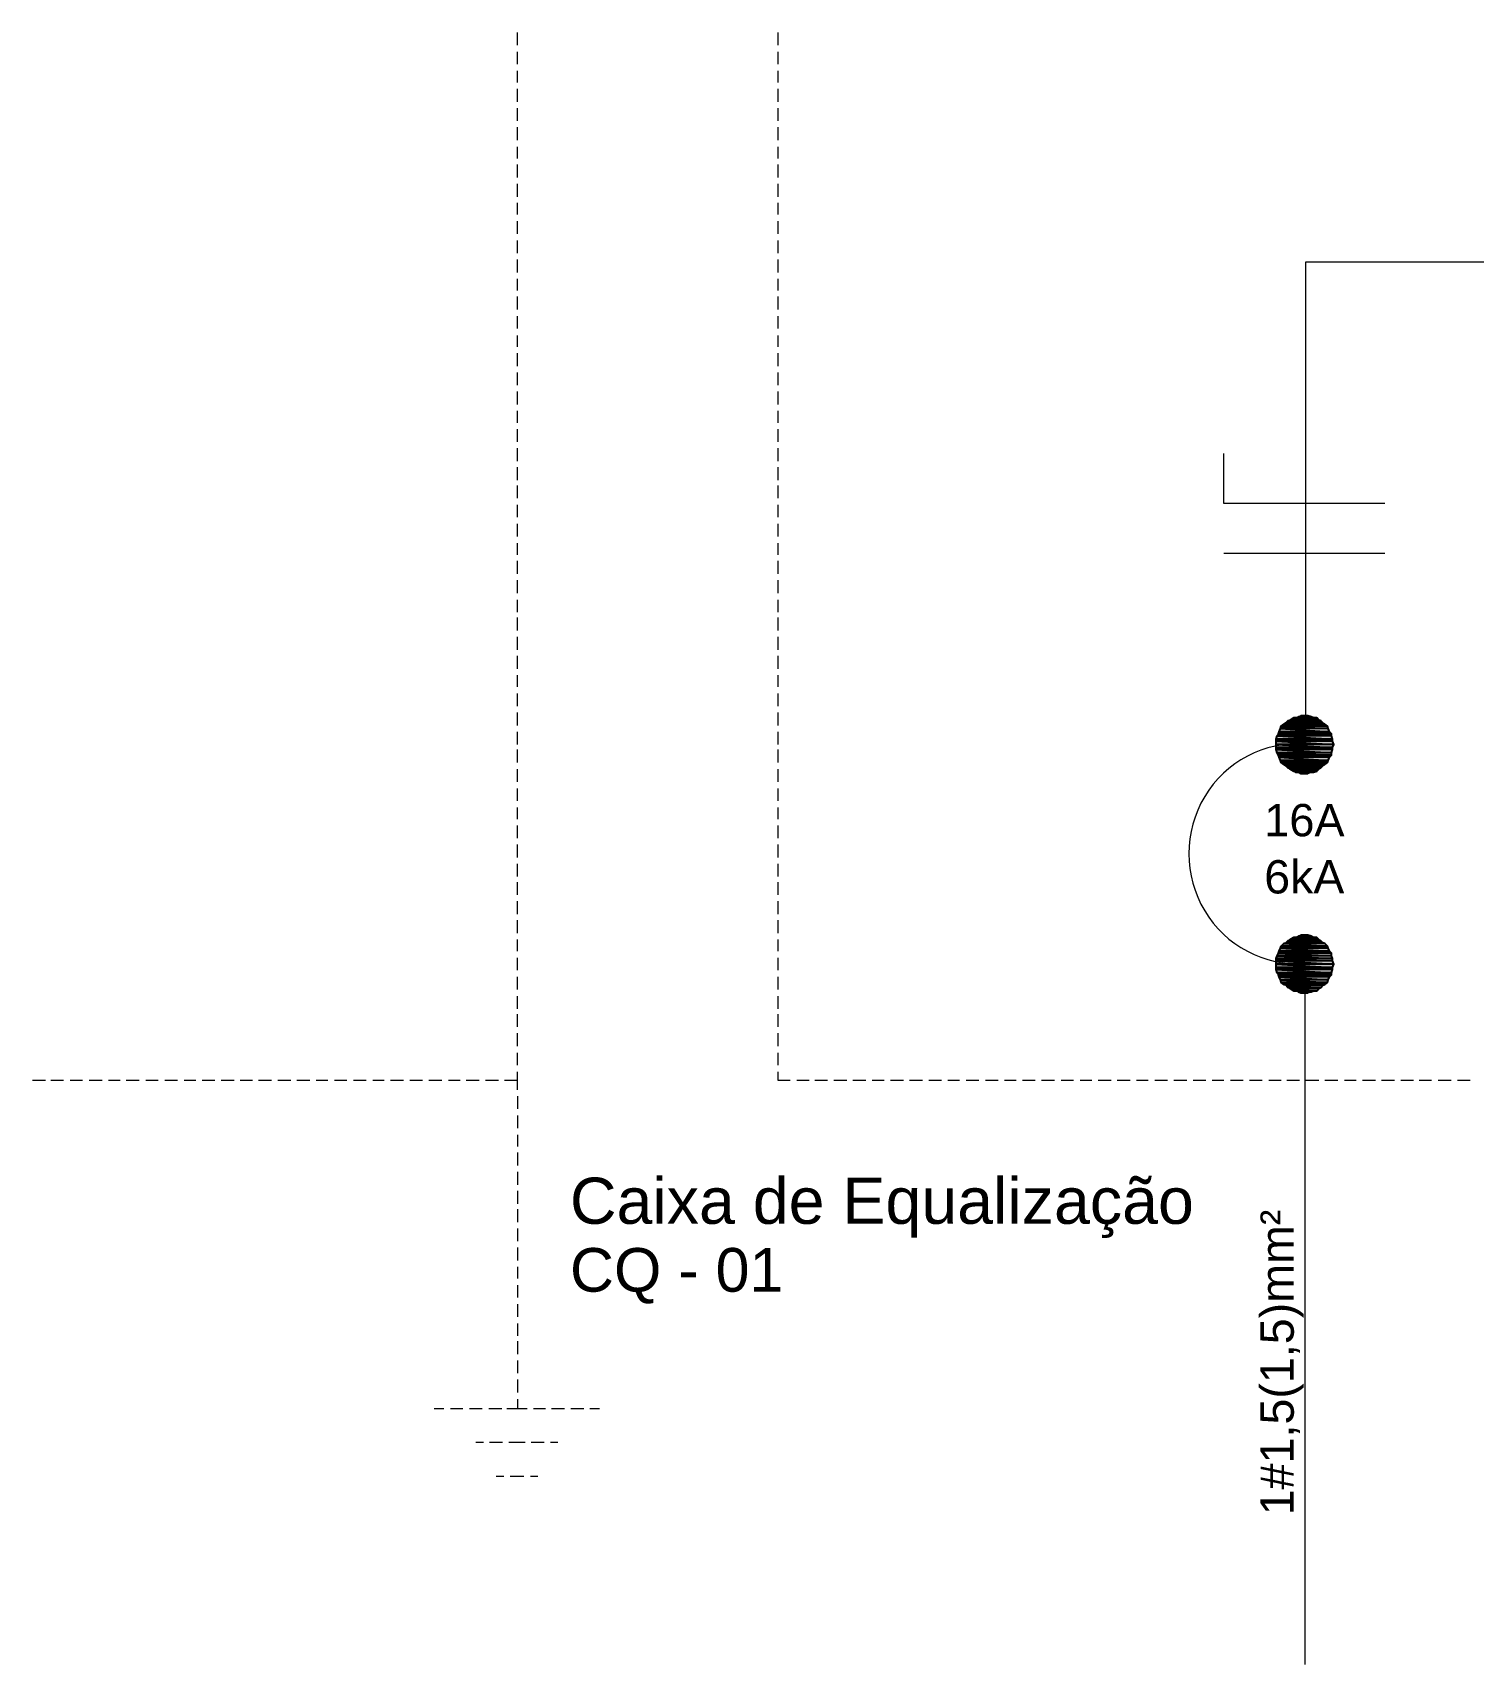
# Model space of a CAD drawing. Header units: millimetres. Extents: x 40 to 176, y -32 to 59.
# Drawn here: x 110.71 to 115.55, y 37.08 to 42.55 of the extents above; entities that cross this region are included whole.
import ezdxf

# ---------------------------------------------------------------- set-up
doc = ezdxf.new("R2010")
doc.units = ezdxf.units.MM
doc.layers.add('13 - Diagrama unifilar', color=7, linetype='Continuous', lineweight=30)
doc.styles.add('Arial0', font='arial.ttf', dxfattribs={"height": 3.14658})

msp = doc.modelspace()

# ---------------------------------------------------------------- hatches: boundary and pattern name
at = {"layer": '13 - Diagrama unifilar', "true_color": 0x000007}
h = msp.add_hatch(color=7, dxfattribs=at)
h.paths.add_polyline_path([(115.042, 40.2333), (114.9177, 40.2333), (115.049, 40.2291)])
h.paths.add_polyline_path([(114.9177, 40.2333), (115.049, 40.2291), (114.9107, 40.2291)])
h = msp.add_hatch(color=7, dxfattribs=at)
h.paths.add_polyline_path([(115.035, 40.2403), (114.9247, 40.2403), (115.042, 40.2333)])
h.paths.add_polyline_path([(114.9247, 40.2403), (115.042, 40.2333), (114.9177, 40.2333)])
h = msp.add_hatch(color=7, dxfattribs=at)
h.paths.add_polyline_path([(115.0281, 40.2431), (114.9317, 40.2431), (115.035, 40.2403)])
h.paths.add_polyline_path([(114.9317, 40.2431), (115.035, 40.2403), (114.9247, 40.2403)])
h = msp.add_hatch(color=7, dxfattribs=at)
h.paths.add_polyline_path([(115.0211, 40.2501), (114.9429, 40.2501), (115.0281, 40.2431)])
h.paths.add_polyline_path([(114.9429, 40.2501), (115.0281, 40.2431), (114.9317, 40.2431)])
h = msp.add_hatch(color=7, dxfattribs=at)
h.paths.add_polyline_path([(115.0029, 40.2543), (114.9596, 40.2543), (115.0099, 40.2501)])
h.paths.add_polyline_path([(114.9596, 40.2543), (115.0099, 40.2501), (114.9498, 40.2501)])
h = msp.add_hatch(color=7, dxfattribs=at)
h.paths.add_polyline_path([(114.9917, 40.2571), (114.968, 40.2571), (115.0029, 40.2543)])
h.paths.add_polyline_path([(114.968, 40.2571), (115.0029, 40.2543), (114.9596, 40.2543)])
h = msp.add_hatch(color=7, dxfattribs=at)
h.paths.add_polyline_path([(115.0714, 40.19), (114.8884, 40.19), (115.0742, 40.1789)])
h.paths.add_polyline_path([(114.8884, 40.19), (115.0742, 40.1789), (114.8856, 40.1789)])
h = msp.add_hatch(color=7, dxfattribs=at)
h.paths.add_polyline_path([(115.0742, 40.1789), (114.8856, 40.1789), (115.0742, 40.1719)])
h.paths.add_polyline_path([(114.8856, 40.1789), (115.0742, 40.1719), (114.8856, 40.1719)])
h = msp.add_hatch(color=7, dxfattribs=at)
h.paths.add_polyline_path([(115.0714, 40.197), (114.8926, 40.197), (115.0714, 40.19)])
h.paths.add_polyline_path([(114.8926, 40.197), (115.0714, 40.19), (114.8884, 40.19)])
h = msp.add_hatch(color=7, dxfattribs=at)
h.paths.add_polyline_path([(115.0644, 40.204), (114.8954, 40.204), (115.0714, 40.197)])
h.paths.add_polyline_path([(114.8954, 40.204), (115.0714, 40.197), (114.8926, 40.197)])
h = msp.add_hatch(color=7, dxfattribs=at)
h.paths.add_polyline_path([(115.0602, 40.2152), (114.8996, 40.2152), (115.0644, 40.204)])
h.paths.add_polyline_path([(114.8996, 40.2152), (115.0644, 40.204), (114.8954, 40.204)])
h = msp.add_hatch(color=7, dxfattribs=at)
h.paths.add_polyline_path([(115.0574, 40.2222), (114.9024, 40.2222), (115.0602, 40.2152)])
h.paths.add_polyline_path([(114.9024, 40.2222), (115.0602, 40.2152), (114.8996, 40.2152)])
h = msp.add_hatch(color=7, dxfattribs=at)
h.paths.add_polyline_path([(115.049, 40.2291), (114.9107, 40.2291), (115.0574, 40.2222)])
h.paths.add_polyline_path([(114.9107, 40.2291), (115.0574, 40.2222), (114.9024, 40.2222)])
h = msp.add_hatch(color=7, dxfattribs=at)
h.paths.add_polyline_path([(115.0742, 40.1719), (114.8856, 40.1719), (115.0783, 40.1607)])
h.paths.add_polyline_path([(114.8856, 40.1719), (115.0783, 40.1607), (114.8856, 40.1607)])
h = msp.add_hatch(color=7, dxfattribs=at)
h.paths.add_polyline_path([(115.0783, 40.1607), (114.8856, 40.1607), (115.0742, 40.1509)])
h.paths.add_polyline_path([(114.8856, 40.1607), (115.0742, 40.1509), (114.8856, 40.1509)])
h = msp.add_hatch(color=7, dxfattribs=at)
h.paths.add_polyline_path([(115.0742, 40.1509), (114.8856, 40.1509), (115.0742, 40.1439)])
h.paths.add_polyline_path([(114.8856, 40.1509), (115.0742, 40.1439), (114.8856, 40.1439)])
h = msp.add_hatch(color=7, dxfattribs=at)
h.paths.add_polyline_path([(115.0742, 40.1439), (114.8856, 40.1439), (115.0714, 40.1328)])
h.paths.add_polyline_path([(114.8856, 40.1439), (115.0714, 40.1328), (114.8884, 40.1328)])
h = msp.add_hatch(color=7, dxfattribs=at)
h.paths.add_polyline_path([(115.0714, 40.1328), (114.8884, 40.1328), (115.0714, 40.1258)])
h.paths.add_polyline_path([(114.8884, 40.1328), (115.0714, 40.1258), (114.8926, 40.1258)])
h = msp.add_hatch(color=7, dxfattribs=at)
h.paths.add_polyline_path([(115.0714, 40.1258), (114.8926, 40.1258), (115.0644, 40.1188)])
h.paths.add_polyline_path([(114.8926, 40.1258), (115.0644, 40.1188), (114.8954, 40.1188)])
h = msp.add_hatch(color=7, dxfattribs=at)
h.paths.add_polyline_path([(115.0644, 40.1188), (114.8954, 40.1188), (115.0602, 40.1076)])
h.paths.add_polyline_path([(114.8954, 40.1188), (115.0602, 40.1076), (114.8996, 40.1076)])
h = msp.add_hatch(color=7, dxfattribs=at)
h.paths.add_polyline_path([(115.0602, 40.1076), (114.8996, 40.1076), (115.0574, 40.1006)])
h.paths.add_polyline_path([(114.8996, 40.1076), (115.0574, 40.1006), (114.9024, 40.1006)])
h = msp.add_hatch(color=7, dxfattribs=at)
h.paths.add_polyline_path([(115.0574, 40.1006), (114.9024, 40.1006), (115.049, 40.0937)])
h.paths.add_polyline_path([(114.9024, 40.1006), (115.049, 40.0937), (114.9107, 40.0937)])
h = msp.add_hatch(color=7, dxfattribs=at)
h.paths.add_polyline_path([(115.049, 40.0937), (114.9107, 40.0937), (115.042, 40.0895)])
h.paths.add_polyline_path([(114.9107, 40.0937), (115.042, 40.0895), (114.9177, 40.0895)])
h = msp.add_hatch(color=7, dxfattribs=at)
h.paths.add_polyline_path([(115.042, 40.0895), (114.9177, 40.0895), (115.035, 40.0825)])
h.paths.add_polyline_path([(114.9177, 40.0895), (115.035, 40.0825), (114.9247, 40.0825)])
h = msp.add_hatch(color=7, dxfattribs=at)
h.paths.add_polyline_path([(115.035, 40.0825), (114.9247, 40.0825), (115.0281, 40.0783)])
h.paths.add_polyline_path([(114.9247, 40.0825), (115.0281, 40.0783), (114.9317, 40.0783)])
h = msp.add_hatch(color=7, dxfattribs=at)
h.paths.add_polyline_path([(115.0281, 40.0783), (114.9317, 40.0783), (115.0211, 40.0713)])
h.paths.add_polyline_path([(114.9317, 40.0783), (115.0211, 40.0713), (114.9429, 40.0713)])
h = msp.add_hatch(color=7, dxfattribs=at)
h.paths.add_polyline_path([(115.0211, 40.0713), (114.9429, 40.0713), (115.0099, 40.0685)])
h.paths.add_polyline_path([(114.9429, 40.0713), (115.0099, 40.0685), (114.9498, 40.0685)])
h = msp.add_hatch(color=7, dxfattribs=at)
h.paths.add_polyline_path([(114.9596, 40.0685), (114.968, 40.0643), (114.9917, 40.0643)])
h.paths.add_polyline_path([(114.968, 40.0643), (114.9917, 40.0643), (114.9848, 40.0643)])
for points in [[(114.9596, 40.0685), (115.0029, 40.0685), (114.9917, 40.0643)], [(114.9596, 39.331), (115.0029, 39.331), (114.9917, 39.3282)]]:
    msp.add_hatch(color=7, dxfattribs=at).paths.add_polyline_path(points)
h = msp.add_hatch(color=7, dxfattribs=at)
h.paths.add_polyline_path([(115.0644, 39.4679), (114.8954, 39.4679), (115.0714, 39.4609)])
h.paths.add_polyline_path([(114.8954, 39.4679), (115.0714, 39.4609), (114.8926, 39.4609)])
h = msp.add_hatch(color=7, dxfattribs=at)
h.paths.add_polyline_path([(115.0602, 39.4777), (114.8996, 39.4777), (115.0644, 39.4679)])
h.paths.add_polyline_path([(114.8996, 39.4777), (115.0644, 39.4679), (114.8954, 39.4679)])
h = msp.add_hatch(color=7, dxfattribs=at)
h.paths.add_polyline_path([(115.0574, 39.4847), (114.9024, 39.4847), (115.0602, 39.4777)])
h.paths.add_polyline_path([(114.9024, 39.4847), (115.0602, 39.4777), (114.8996, 39.4777)])
h = msp.add_hatch(color=7, dxfattribs=at)
h.paths.add_polyline_path([(115.049, 39.4931), (114.9107, 39.4931), (115.0574, 39.4847)])
h.paths.add_polyline_path([(114.9107, 39.4931), (115.0574, 39.4847), (114.9024, 39.4847)])
h = msp.add_hatch(color=7, dxfattribs=at)
h.paths.add_polyline_path([(115.042, 39.4958), (114.9177, 39.4958), (115.049, 39.4931)])
h.paths.add_polyline_path([(114.9177, 39.4958), (115.049, 39.4931), (114.9107, 39.4931)])
h = msp.add_hatch(color=7, dxfattribs=at)
h.paths.add_polyline_path([(115.035, 39.5028), (114.9247, 39.5028), (115.042, 39.4958)])
h.paths.add_polyline_path([(114.9247, 39.5028), (115.042, 39.4958), (114.9177, 39.4958)])
h = msp.add_hatch(color=7, dxfattribs=at)
h.paths.add_polyline_path([(115.0281, 39.507), (114.9317, 39.507), (115.035, 39.5028)])
h.paths.add_polyline_path([(114.9317, 39.507), (115.035, 39.5028), (114.9247, 39.5028)])
h = msp.add_hatch(color=7, dxfattribs=at)
h.paths.add_polyline_path([(115.0211, 39.514), (114.9429, 39.514), (115.0281, 39.507)])
h.paths.add_polyline_path([(114.9429, 39.514), (115.0281, 39.507), (114.9317, 39.507)])
h = msp.add_hatch(color=7, dxfattribs=at)
h.paths.add_polyline_path([(115.0029, 39.5182), (114.9596, 39.5182), (115.0099, 39.514)])
h.paths.add_polyline_path([(114.9596, 39.5182), (115.0099, 39.514), (114.9498, 39.514)])
h = msp.add_hatch(color=7, dxfattribs=at)
h.paths.add_polyline_path([(114.9917, 39.521), (114.968, 39.521), (115.0029, 39.5182)])
h.paths.add_polyline_path([(114.968, 39.521), (115.0029, 39.5182), (114.9596, 39.5182)])
h = msp.add_hatch(color=7, dxfattribs=at)
h.paths.add_polyline_path([(115.0714, 39.4525), (114.8884, 39.4525), (115.0742, 39.4428)])
h.paths.add_polyline_path([(114.8884, 39.4525), (115.0742, 39.4428), (114.8856, 39.4428)])
h = msp.add_hatch(color=7, dxfattribs=at)
h.paths.add_polyline_path([(115.0742, 39.4428), (114.8856, 39.4428), (115.0742, 39.4358)])
h.paths.add_polyline_path([(114.8856, 39.4428), (115.0742, 39.4358), (114.8856, 39.4358)])
h = msp.add_hatch(color=7, dxfattribs=at)
h.paths.add_polyline_path([(115.0742, 39.4358), (114.8856, 39.4358), (115.0783, 39.4246)])
h.paths.add_polyline_path([(114.8856, 39.4358), (115.0783, 39.4246), (114.8856, 39.4246)])
h = msp.add_hatch(color=7, dxfattribs=at)
h.paths.add_polyline_path([(115.0783, 39.4246), (114.8856, 39.4246), (115.0742, 39.4134)])
h.paths.add_polyline_path([(114.8856, 39.4246), (115.0742, 39.4134), (114.8856, 39.4134)])
h = msp.add_hatch(color=7, dxfattribs=at)
h.paths.add_polyline_path([(115.0742, 39.4134), (114.8856, 39.4134), (115.0742, 39.4065)])
h.paths.add_polyline_path([(114.8856, 39.4134), (115.0742, 39.4065), (114.8856, 39.4065)])
h = msp.add_hatch(color=7, dxfattribs=at)
h.paths.add_polyline_path([(115.0714, 39.4609), (114.8926, 39.4609), (115.0714, 39.4525)])
h.paths.add_polyline_path([(114.8926, 39.4609), (115.0714, 39.4525), (114.8884, 39.4525)])
h = msp.add_hatch(color=7, dxfattribs=at)
h.paths.add_polyline_path([(115.0742, 39.4065), (114.8856, 39.4065), (115.0714, 39.3953)])
h.paths.add_polyline_path([(114.8856, 39.4065), (115.0714, 39.3953), (114.8884, 39.3953)])
h = msp.add_hatch(color=7, dxfattribs=at)
h.paths.add_polyline_path([(115.0714, 39.3953), (114.8884, 39.3953), (115.0714, 39.3883)])
h.paths.add_polyline_path([(114.8884, 39.3953), (115.0714, 39.3883), (114.8926, 39.3883)])
h = msp.add_hatch(color=7, dxfattribs=at)
h.paths.add_polyline_path([(115.0714, 39.3883), (114.8926, 39.3883), (115.0644, 39.3813)])
h.paths.add_polyline_path([(114.8926, 39.3883), (115.0644, 39.3813), (114.8954, 39.3813)])
h = msp.add_hatch(color=7, dxfattribs=at)
h.paths.add_polyline_path([(115.0644, 39.3813), (114.8954, 39.3813), (115.0602, 39.3715)])
h.paths.add_polyline_path([(114.8954, 39.3813), (115.0602, 39.3715), (114.8996, 39.3715)])
h = msp.add_hatch(color=7, dxfattribs=at)
h.paths.add_polyline_path([(115.0602, 39.3715), (114.8996, 39.3715), (115.0574, 39.3632)])
h.paths.add_polyline_path([(114.8996, 39.3715), (115.0574, 39.3632), (114.9024, 39.3632)])
h = msp.add_hatch(color=7, dxfattribs=at)
h.paths.add_polyline_path([(115.0574, 39.3632), (114.9024, 39.3632), (115.049, 39.3562)])
h.paths.add_polyline_path([(114.9024, 39.3632), (115.049, 39.3562), (114.9107, 39.3562)])
h = msp.add_hatch(color=7, dxfattribs=at)
h.paths.add_polyline_path([(115.049, 39.3562), (114.9107, 39.3562), (115.042, 39.3534)])
h.paths.add_polyline_path([(114.9107, 39.3562), (115.042, 39.3534), (114.9177, 39.3534)])
h = msp.add_hatch(color=7, dxfattribs=at)
h.paths.add_polyline_path([(115.042, 39.3534), (114.9177, 39.3534), (115.035, 39.3464)])
h.paths.add_polyline_path([(114.9177, 39.3534), (115.035, 39.3464), (114.9247, 39.3464)])
h = msp.add_hatch(color=7, dxfattribs=at)
h.paths.add_polyline_path([(115.035, 39.3464), (114.9247, 39.3464), (115.0281, 39.3422)])
h.paths.add_polyline_path([(114.9247, 39.3464), (115.0281, 39.3422), (114.9317, 39.3422)])
h = msp.add_hatch(color=7, dxfattribs=at)
h.paths.add_polyline_path([(115.0281, 39.3422), (114.9317, 39.3422), (115.0211, 39.3352)])
h.paths.add_polyline_path([(114.9317, 39.3422), (115.0211, 39.3352), (114.9429, 39.3352)])
h = msp.add_hatch(color=7, dxfattribs=at)
h.paths.add_polyline_path([(115.0099, 39.3352), (114.9498, 39.3352), (115.0029, 39.331)])
h.paths.add_polyline_path([(114.9498, 39.3352), (115.0029, 39.331), (114.9596, 39.331)])
h = msp.add_hatch(color=7, dxfattribs=at)
h.paths.add_polyline_path([(114.9596, 39.331), (114.968, 39.3282), (114.9917, 39.3282)])
h.paths.add_polyline_path([(114.968, 39.3282), (114.9917, 39.3282), (114.9848, 39.3282)])

# ---------------------------------------------------------------- linework, layer by layer
at = {"layer": '13 - Diagrama unifilar', "color": 6, "linetype": 'Continuous', "lineweight": 20, "true_color": 0x000006}
for points in [[(112.3393, 42.5073), (112.3393, 42.5492), (112.3393, 42.5492)], [(113.2123, 42.5492), (113.2123, 42.5073), (113.2123, 42.5073)], [(112.3393, 42.443), (112.3393, 42.4849), (112.3393, 42.4849)], [(113.2123, 42.4849), (113.2123, 42.443), (113.2123, 42.443)], [(112.3393, 42.3816), (112.3393, 42.4207), (112.3393, 42.4207)], [(113.2123, 42.4207), (113.2123, 42.3816), (113.2123, 42.3816)], [(112.3393, 42.3173), (112.3393, 42.3606), (112.3393, 42.3606)], [(113.2123, 42.3606), (113.2123, 42.3173), (113.2123, 42.3173)], [(112.3393, 42.253), (112.3393, 42.2963), (112.3393, 42.2963)], [(113.2123, 42.2963), (113.2123, 42.253), (113.2123, 42.253)], [(112.3393, 42.1888), (112.3393, 42.2321), (112.3393, 42.2321)], [(113.2123, 42.2321), (113.2123, 42.1888), (113.2123, 42.1888)], [(112.3393, 42.1273), (112.3393, 42.1664), (112.3393, 42.1664)], [(113.2123, 42.1664), (113.2123, 42.1273), (113.2123, 42.1273)], [(112.3393, 42.0631), (112.3393, 42.1064), (112.3393, 42.1064)], [(113.2123, 42.1064), (113.2123, 42.0631), (113.2123, 42.0631)], [(112.3393, 41.9988), (112.3393, 42.0421), (112.3393, 42.0421)], [(113.2123, 42.0421), (113.2123, 41.9988), (113.2123, 41.9988)], [(112.3393, 41.9388), (112.3393, 41.9779), (112.3393, 41.9779)], [(113.2123, 41.9779), (113.2123, 41.9388), (113.2123, 41.9388)], [(112.3393, 41.8745), (112.3393, 41.9164), (112.3393, 41.9164)], [(113.2123, 41.9164), (113.2123, 41.8745), (113.2123, 41.8745)], [(112.3393, 41.8089), (112.3393, 41.8522), (112.3393, 41.8522)], [(113.2123, 41.8522), (113.2123, 41.8089), (113.2123, 41.8089)], [(112.3393, 41.7446), (112.3393, 41.7879), (112.3393, 41.7879)], [(113.2123, 41.7879), (113.2123, 41.7446), (113.2123, 41.7446)], [(112.3393, 41.6846), (112.3393, 41.7237), (112.3393, 41.7237)], [(113.2123, 41.7237), (113.2123, 41.6846), (113.2123, 41.6846)], [(112.3393, 41.6203), (112.3393, 41.6636), (112.3393, 41.6636)], [(113.2123, 41.6636), (113.2123, 41.6203), (113.2123, 41.6203)], [(112.3393, 41.5561), (112.3393, 41.598), (112.3393, 41.598)], [(113.2123, 41.598), (113.2123, 41.5561), (113.2123, 41.5561)], [(112.3393, 41.4946), (112.3393, 41.5337), (112.3393, 41.5337)], [(113.2123, 41.5337), (113.2123, 41.4946), (113.2123, 41.4946)], [(112.3393, 41.4304), (112.3393, 41.4737), (112.3393, 41.4737)], [(113.2123, 41.4737), (113.2123, 41.4304), (113.2123, 41.4304)], [(112.3393, 41.3661), (112.3393, 41.4094), (112.3393, 41.4094)], [(113.2123, 41.4094), (113.2123, 41.3661), (113.2123, 41.3661)], [(112.3393, 41.3019), (112.3393, 41.3452), (112.3393, 41.3452)], [(113.2123, 41.3452), (113.2123, 41.3019), (113.2123, 41.3019)], [(112.3393, 41.2404), (112.3393, 41.2809), (112.3393, 41.2809)], [(113.2123, 41.2809), (113.2123, 41.2404), (113.2123, 41.2404)], [(112.3393, 41.1761), (112.3393, 41.2194), (112.3393, 41.2194)], [(113.2123, 41.2194), (113.2123, 41.1761), (113.2123, 41.1761)], [(112.3393, 41.1119), (112.3393, 41.1552), (112.3393, 41.1552)], [(113.2123, 41.1552), (113.2123, 41.1119), (113.2123, 41.1119)], [(112.3393, 41.0476), (112.3393, 41.0909), (112.3393, 41.0909)], [(113.2123, 41.0909), (113.2123, 41.0476), (113.2123, 41.0476)], [(112.3393, 40.9876), (112.3393, 41.0295), (112.3393, 41.0295)], [(113.2123, 41.0295), (113.2123, 40.9876), (113.2123, 40.9876)], [(112.3393, 40.9233), (112.3393, 40.9652), (112.3393, 40.9652)], [(113.2123, 40.9652), (113.2123, 40.9233), (113.2123, 40.9233)], [(112.3393, 40.8591), (112.3393, 40.901), (112.3393, 40.901)], [(113.2123, 40.901), (113.2123, 40.8591), (113.2123, 40.8591)], [(112.3393, 40.7976), (112.3393, 40.8367), (112.3393, 40.8367)], [(113.2123, 40.8367), (113.2123, 40.7976), (113.2123, 40.7976)], [(112.3393, 40.7334), (112.3393, 40.7767), (112.3393, 40.7767)], [(113.2123, 40.7767), (113.2123, 40.7334), (113.2123, 40.7334)], [(112.3393, 40.6691), (112.3393, 40.7124), (112.3393, 40.7124)], [(113.2123, 40.7124), (113.2123, 40.6691), (113.2123, 40.6691)], [(112.3393, 40.6049), (112.3393, 40.6468), (112.3393, 40.6468)], [(113.2123, 40.6468), (113.2123, 40.6049), (113.2123, 40.6049)], [(112.3393, 40.5434), (112.3393, 40.5867), (112.3393, 40.5867)], [(113.2123, 40.5867), (113.2123, 40.5434), (113.2123, 40.5434)], [(112.3393, 40.4792), (112.3393, 40.5225), (112.3393, 40.5225)], [(113.2123, 40.5225), (113.2123, 40.4792), (113.2123, 40.4792)], [(112.3393, 40.4149), (112.3393, 40.4582), (112.3393, 40.4582)], [(113.2123, 40.4582), (113.2123, 40.4149), (113.2123, 40.4149)], [(112.3393, 40.3549), (112.3393, 40.394), (112.3393, 40.394)], [(113.2123, 40.394), (113.2123, 40.3549), (113.2123, 40.3549)], [(112.3393, 40.2892), (112.3393, 40.3325), (112.3393, 40.3325)], [(113.2123, 40.3325), (113.2123, 40.2892), (113.2123, 40.2892)], [(112.3393, 40.225), (112.3393, 40.2683), (112.3393, 40.2683)], [(113.2123, 40.2683), (113.2123, 40.225), (113.2123, 40.225)], [(112.3393, 40.1607), (112.3393, 40.204), (112.3393, 40.204)], [(113.2123, 40.204), (113.2123, 40.1607), (113.2123, 40.1607)], [(112.3393, 40.1006), (112.3393, 40.1439), (112.3393, 40.1439)], [(113.2123, 40.1439), (113.2123, 40.1006), (113.2123, 40.1006)], [(112.3393, 40.0364), (112.3393, 40.0783), (112.3393, 40.0783)], [(113.2123, 40.0783), (113.2123, 40.0364), (113.2123, 40.0364)], [(112.3393, 39.9721), (112.3393, 40.014), (112.3393, 40.014)], [(113.2123, 40.014), (113.2123, 39.9721), (113.2123, 39.9721)], [(112.3393, 39.9107), (112.3393, 39.9498), (112.3393, 39.9498)], [(113.2123, 39.9498), (113.2123, 39.9107), (113.2123, 39.9107)], [(112.3393, 39.8464), (112.3393, 39.8897), (112.3393, 39.8897)], [(113.2123, 39.8897), (113.2123, 39.8464), (113.2123, 39.8464)], [(112.3393, 39.7822), (112.3393, 39.8255), (112.3393, 39.8255)], [(113.2123, 39.8255), (113.2123, 39.7822), (113.2123, 39.7822)], [(112.3393, 39.7179), (112.3393, 39.7612), (112.3393, 39.7612)], [(113.2123, 39.7612), (113.2123, 39.7179), (113.2123, 39.7179)], [(112.3393, 39.6565), (112.3393, 39.6998), (112.3393, 39.6998)], [(113.2123, 39.6998), (113.2123, 39.6565), (113.2123, 39.6565)], [(112.3393, 39.5922), (112.3393, 39.6355), (112.3393, 39.6355)], [(113.2123, 39.6355), (113.2123, 39.5922), (113.2123, 39.5922)], [(112.3393, 39.528), (112.3393, 39.5713), (112.3393, 39.5713)], [(113.2123, 39.5713), (113.2123, 39.528), (113.2123, 39.528)], [(112.3393, 39.4679), (112.3393, 39.507), (112.3393, 39.507)], [(113.2123, 39.507), (113.2123, 39.4679), (113.2123, 39.4679)], [(112.3393, 39.4037), (112.3393, 39.4456), (112.3393, 39.4456)], [(113.2123, 39.4456), (113.2123, 39.4037), (113.2123, 39.4037)], [(112.3393, 39.3394), (112.3393, 39.3813), (112.3393, 39.3813)], [(113.2123, 39.3813), (113.2123, 39.3394), (113.2123, 39.3394)], [(112.3393, 39.2738), (112.3393, 39.3171), (112.3393, 39.3171)], [(113.2123, 39.3171), (113.2123, 39.2738), (113.2123, 39.2738)], [(112.3393, 39.2137), (112.3393, 39.257), (112.3393, 39.257)], [(113.2123, 39.257), (113.2123, 39.2137), (113.2123, 39.2137)], [(112.3393, 39.1495), (112.3393, 39.1928), (112.3393, 39.1928)], [(113.2123, 39.1928), (113.2123, 39.1495), (113.2123, 39.1495)], [(112.3393, 39.0852), (112.3393, 39.1271), (112.3393, 39.1271)], [(113.2123, 39.1271), (113.2123, 39.0852), (113.2123, 39.0852)], [(110.7121, 39.0349), (110.7554, 39.0349), (110.7554, 39.0349)], [(110.7735, 39.0349), (110.8154, 39.0349), (110.8154, 39.0349)], [(110.8378, 39.0349), (110.8797, 39.0349), (110.8797, 39.0349)], [(110.902, 39.0349), (110.9453, 39.0349), (110.9453, 39.0349)], [(110.9663, 39.0349), (111.0054, 39.0349), (111.0054, 39.0349)], [(111.0264, 39.0349), (111.0697, 39.0349), (111.0697, 39.0349)], [(111.092, 39.0349), (111.1339, 39.0349), (111.1339, 39.0349)], [(111.1562, 39.0349), (111.1982, 39.0349), (111.1982, 39.0349)], [(111.2205, 39.0349), (111.2596, 39.0349), (111.2596, 39.0349)], [(111.2806, 39.0349), (111.3239, 39.0349), (111.3239, 39.0349)], [(111.3448, 39.0349), (111.3881, 39.0349), (111.3881, 39.0349)], [(111.4091, 39.0349), (111.4496, 39.0349), (111.4496, 39.0349)], [(111.4705, 39.0349), (111.5138, 39.0349), (111.5138, 39.0349)], [(111.5348, 39.0349), (111.5781, 39.0349), (111.5781, 39.0349)], [(111.599, 39.0349), (111.6423, 39.0349), (111.6423, 39.0349)], [(111.6633, 39.0349), (111.7024, 39.0349), (111.7024, 39.0349)], [(111.7247, 39.0349), (111.7666, 39.0349), (111.7666, 39.0349)], [(111.789, 39.0349), (111.8309, 39.0349), (111.8309, 39.0349)], [(111.8532, 39.0349), (111.8923, 39.0349), (111.8923, 39.0349)], [(111.9133, 39.0349), (111.9566, 39.0349), (111.9566, 39.0349)], [(111.9775, 39.0349), (112.0208, 39.0349), (112.0208, 39.0349)], [(112.0418, 39.0349), (112.0851, 39.0349), (112.0851, 39.0349)], [(112.1074, 39.0349), (112.1466, 39.0349), (112.1466, 39.0349)], [(112.1675, 39.0349), (112.2108, 39.0349), (112.2108, 39.0349)], [(112.2318, 39.0349), (112.2751, 39.0349), (112.2751, 39.0349)], [(112.296, 39.0349), (112.3393, 39.0349), (112.3393, 39.0349)], [(112.3393, 39.0028), (112.3393, 39.0349), (112.3379, 39.0363)], [(112.3393, 39.0349), (112.3393, 39.0629), (112.3393, 39.0629)], [(113.2123, 39.0629), (113.2123, 39.0349), (113.2542, 39.0349)], [(113.2765, 39.0349), (113.3184, 39.0349), (113.3184, 39.0349)], [(113.3366, 39.0349), (113.3799, 39.0349), (113.3799, 39.0349)], [(113.4008, 39.0349), (113.4441, 39.0349), (113.4441, 39.0349)], [(113.4651, 39.0349), (113.5084, 39.0349), (113.5084, 39.0349)], [(113.5293, 39.0349), (113.5698, 39.0349), (113.5698, 39.0349)], [(113.5908, 39.0349), (113.6341, 39.0349), (113.6341, 39.0349)], [(113.6551, 39.0349), (113.6984, 39.0349), (113.6984, 39.0349)], [(113.7193, 39.0349), (113.7626, 39.0349), (113.7626, 39.0349)], [(113.7836, 39.0349), (113.8227, 39.0349), (113.8227, 39.0349)], [(113.845, 39.0349), (113.8869, 39.0349), (113.8869, 39.0349)], [(113.9093, 39.0349), (113.9526, 39.0349), (113.9526, 39.0349)], [(113.9735, 39.0349), (114.0126, 39.0349), (114.0126, 39.0349)], [(114.0336, 39.0349), (114.0769, 39.0349), (114.0769, 39.0349)], [(114.0978, 39.0349), (114.1411, 39.0349), (114.1411, 39.0349)], [(114.1635, 39.0349), (114.2054, 39.0349), (114.2054, 39.0349)], [(114.2277, 39.0349), (114.2668, 39.0349), (114.2668, 39.0349)], [(114.2878, 39.0349), (114.3311, 39.0349), (114.3311, 39.0349)], [(114.352, 39.0349), (114.3953, 39.0349), (114.3953, 39.0349)], [(114.4163, 39.0349), (114.4554, 39.0349), (114.4554, 39.0349)], [(114.4777, 39.0349), (114.521, 39.0349), (114.521, 39.0349)], [(114.542, 39.0349), (114.5853, 39.0349), (114.5853, 39.0349)], [(114.6062, 39.0349), (114.6495, 39.0349), (114.6495, 39.0349)], [(114.6705, 39.0349), (114.7096, 39.0349), (114.7096, 39.0349)], [(114.732, 39.0349), (114.7739, 39.0349), (114.7739, 39.0349)], [(114.7962, 39.0349), (114.8381, 39.0349), (114.8381, 39.0349)], [(114.8605, 39.0349), (114.9024, 39.0349), (114.9024, 39.0349)], [(114.9205, 39.0349), (114.9638, 39.0349), (114.9638, 39.0349)], [(114.9848, 39.0349), (115.0281, 39.0349), (115.0281, 39.0349)], [(115.049, 39.0349), (115.0923, 39.0349), (115.0923, 39.0349)], [(115.1147, 39.0349), (115.1538, 39.0349), (115.1538, 39.0349)], [(115.1747, 39.0349), (115.218, 39.0349), (115.218, 39.0349)], [(115.239, 39.0349), (115.2823, 39.0349), (115.2823, 39.0349)], [(115.3032, 39.0349), (115.3465, 39.0349), (115.3465, 39.0349)], [(115.3647, 39.0349), (115.4066, 39.0349), (115.4066, 39.0349)], [(115.4289, 39.0349), (115.4722, 39.0349), (115.4722, 39.0349)], [(115.4932, 39.0349), (115.5365, 39.0349), (115.5365, 39.0349)], [(112.3393, 38.9818), (112.3393, 38.9385), (112.3393, 38.9385)], [(112.3393, 38.9162), (112.3393, 38.8743), (112.3393, 38.8743)], [(112.3393, 38.8519), (112.3393, 38.8128), (112.3393, 38.8128)], [(112.3393, 38.7919), (112.3393, 38.7486), (112.3393, 38.7486)], [(112.3393, 38.7276), (112.3393, 38.6843), (112.3393, 38.6843)], [(112.3393, 38.6634), (112.3393, 38.6201), (112.3393, 38.6201)], [(112.3393, 38.6019), (112.3393, 38.5586), (112.3393, 38.5586)], [(112.3393, 38.5377), (112.3393, 38.4944), (112.3393, 38.4944)], [(112.3393, 38.4734), (112.3393, 38.4301), (112.3393, 38.4301)], [(112.3393, 38.4092), (112.3393, 38.3701), (112.3393, 38.3701)], [(112.3393, 38.3477), (112.3393, 38.3058), (112.3393, 38.3058)], [(112.3393, 38.2835), (112.3393, 38.2416), (112.3393, 38.2416)], [(112.3393, 38.2192), (112.3393, 38.1773), (112.3393, 38.1773)], [(112.3393, 38.1591), (112.3393, 38.1158), (112.3393, 38.1158)], [(112.3393, 38.0949), (112.3393, 38.0516), (112.3393, 38.0516)], [(112.3393, 38.0306), (112.3393, 37.9873), (112.3393, 37.9873)], [(112.3393, 37.965), (112.3393, 37.9329), (112.3393, 37.9329)], [(112.0921, 37.9329), (112.06, 37.9329), (112.06, 37.9329)], [(112.1563, 37.9329), (112.1144, 37.9329), (112.1144, 37.9329)], [(112.2206, 37.9329), (112.1787, 37.9329), (112.1787, 37.9329)], [(112.2862, 37.9329), (112.2429, 37.9329), (112.2429, 37.9329)], [(112.3714, 37.9329), (112.3393, 37.9329), (112.303, 37.9329)], [(112.4329, 37.9329), (112.3924, 37.9329), (112.3924, 37.9329)], [(112.4971, 37.9329), (112.4538, 37.9329), (112.4538, 37.9329)], [(112.5614, 37.9329), (112.5181, 37.9329), (112.5181, 37.9329)], [(112.6145, 37.9329), (112.5823, 37.9329), (112.5823, 37.9329)], [(112.2248, 37.8197), (112.1996, 37.8197), (112.1996, 37.8197)], [(112.289, 37.8197), (112.2457, 37.8197), (112.2457, 37.8197)], [(112.3644, 37.8197), (112.3393, 37.8197), (112.31, 37.8197)], [(112.4287, 37.8197), (112.3854, 37.8197), (112.3854, 37.8197)], [(112.4748, 37.8197), (112.4496, 37.8197), (112.4496, 37.8197)], [(112.2932, 37.7052), (112.2681, 37.7052), (112.2681, 37.7052)], [(112.3603, 37.7052), (112.3393, 37.7052), (112.3142, 37.7052)], [(112.4077, 37.7052), (112.3826, 37.7052), (112.3826, 37.7052)]]:
    msp.add_lwpolyline(points, dxfattribs=at)
at = {"layer": '13 - Diagrama unifilar', "color": 7, "linetype": 'Continuous', "lineweight": 9, "true_color": 0x000007}
msp.add_lwpolyline([(124.093, 41.7795), (114.9834, 41.7795), (114.9834, 40.1593)], dxfattribs=at)
at = {"layer": '13 - Diagrama unifilar', "color": 7, "linetype": 'Continuous', "lineweight": 20, "true_color": 0x000007}
for points in [[(115.2501, 40.9694), (114.982, 40.9694), (114.7096, 40.9694), (114.7096, 41.137)], [(115.2501, 40.8018), (114.982, 40.8018), (114.7096, 40.8018)], [(114.982, 37.0753), (114.982, 39.4246), (114.982, 39.4246)]]:
    msp.add_lwpolyline(points, dxfattribs=at)
at = {"layer": '13 - Diagrama unifilar', "color": 7, "linetype": 'Continuous', "lineweight": -2, "true_color": 0x000007}
for points in [[(114.9177, 40.2333), (115.049, 40.2291), (114.9107, 40.2291)], [(114.9247, 40.2403), (115.042, 40.2333), (114.9177, 40.2333)], [(115.042, 40.2333), (114.9177, 40.2333), (115.049, 40.2291)], [(114.9317, 40.2431), (115.035, 40.2403), (114.9247, 40.2403)], [(115.035, 40.2403), (114.9247, 40.2403), (115.042, 40.2333)], [(114.9429, 40.2501), (115.0281, 40.2431), (114.9317, 40.2431)], [(115.0281, 40.2431), (114.9317, 40.2431), (115.035, 40.2403)], [(114.9498, 40.2501), (115.0211, 40.2501), (114.9429, 40.2501)], [(115.0211, 40.2501), (114.9429, 40.2501), (115.0281, 40.2431)], [(114.9596, 40.2543), (115.0099, 40.2501), (114.9498, 40.2501)], [(115.0099, 40.2501), (114.9498, 40.2501), (115.0211, 40.2501)], [(114.968, 40.2571), (115.0029, 40.2543), (114.9596, 40.2543)], [(115.0029, 40.2543), (114.9596, 40.2543), (115.0099, 40.2501)], [(114.9848, 40.2571), (114.9917, 40.2571), (114.968, 40.2571)], [(114.9917, 40.2571), (114.968, 40.2571), (115.0029, 40.2543)], [(114.8884, 40.19), (115.0742, 40.1789), (114.8856, 40.1789)], [(115.0742, 40.1789), (114.8856, 40.1789), (115.0742, 40.1719)], [(114.8856, 40.1789), (115.0742, 40.1719), (114.8856, 40.1719)], [(114.8926, 40.197), (115.0714, 40.19), (114.8884, 40.19)], [(115.0714, 40.19), (114.8884, 40.19), (115.0742, 40.1789)], [(114.8954, 40.204), (115.0714, 40.197), (114.8926, 40.197)], [(115.0714, 40.197), (114.8926, 40.197), (115.0714, 40.19)], [(114.8996, 40.2152), (115.0644, 40.204), (114.8954, 40.204)], [(115.0644, 40.204), (114.8954, 40.204), (115.0714, 40.197)], [(114.9024, 40.2222), (115.0602, 40.2152), (114.8996, 40.2152)], [(115.0602, 40.2152), (114.8996, 40.2152), (115.0644, 40.204)], [(114.9107, 40.2291), (115.0574, 40.2222), (114.9024, 40.2222)], [(115.0574, 40.2222), (114.9024, 40.2222), (115.0602, 40.2152)], [(115.049, 40.2291), (114.9107, 40.2291), (115.0574, 40.2222)], [(115.0742, 40.1719), (114.8856, 40.1719), (115.0783, 40.1607)], [(114.8856, 40.1719), (115.0783, 40.1607), (114.8856, 40.1607)], [(115.0783, 40.1607), (114.8856, 40.1607), (115.0742, 40.1509)], [(114.8856, 40.1607), (115.0742, 40.1509), (114.8856, 40.1509)], [(115.0742, 40.1509), (114.8856, 40.1509), (115.0742, 40.1439)], [(114.8856, 40.1509), (115.0742, 40.1439), (114.8856, 40.1439)], [(115.0742, 40.1439), (114.8856, 40.1439), (115.0714, 40.1328)], [(114.8856, 40.1439), (115.0714, 40.1328), (114.8884, 40.1328)], [(115.0714, 40.1328), (114.8884, 40.1328), (115.0714, 40.1258)], [(114.8884, 40.1328), (115.0714, 40.1258), (114.8926, 40.1258)], [(115.0714, 40.1258), (114.8926, 40.1258), (115.0644, 40.1188)], [(114.8926, 40.1258), (115.0644, 40.1188), (114.8954, 40.1188)], [(115.0644, 40.1188), (114.8954, 40.1188), (115.0602, 40.1076)], [(114.8954, 40.1188), (115.0602, 40.1076), (114.8996, 40.1076)], [(115.0602, 40.1076), (114.8996, 40.1076), (115.0574, 40.1006)], [(114.8996, 40.1076), (115.0574, 40.1006), (114.9024, 40.1006)], [(115.0574, 40.1006), (114.9024, 40.1006), (115.049, 40.0937)], [(114.9024, 40.1006), (115.049, 40.0937), (114.9107, 40.0937)], [(115.049, 40.0937), (114.9107, 40.0937), (115.042, 40.0895)], [(114.9107, 40.0937), (115.042, 40.0895), (114.9177, 40.0895)], [(115.042, 40.0895), (114.9177, 40.0895), (115.035, 40.0825)], [(114.9177, 40.0895), (115.035, 40.0825), (114.9247, 40.0825)], [(115.035, 40.0825), (114.9247, 40.0825), (115.0281, 40.0783)], [(114.9247, 40.0825), (115.0281, 40.0783), (114.9317, 40.0783)], [(115.0281, 40.0783), (114.9317, 40.0783), (115.0211, 40.0713)], [(114.9317, 40.0783), (115.0211, 40.0713), (114.9429, 40.0713)], [(115.0211, 40.0713), (114.9429, 40.0713), (115.0099, 40.0685)], [(114.9429, 40.0713), (115.0099, 40.0685), (114.9498, 40.0685)], [(115.0099, 40.0685), (114.9498, 40.0685), (115.0029, 40.0685)], [(114.9498, 40.0685), (115.0029, 40.0685), (114.9596, 40.0685)], [(114.9596, 40.0685), (114.968, 40.0643), (114.9917, 40.0643)], [(114.9596, 40.0685), (115.0029, 40.0685), (114.9917, 40.0643)], [(114.968, 40.0643), (114.9917, 40.0643), (114.9848, 40.0643)], [(114.8954, 39.4679), (115.0714, 39.4609), (114.8926, 39.4609)], [(114.8996, 39.4777), (115.0644, 39.4679), (114.8954, 39.4679)], [(115.0644, 39.4679), (114.8954, 39.4679), (115.0714, 39.4609)], [(114.9024, 39.4847), (115.0602, 39.4777), (114.8996, 39.4777)], [(115.0602, 39.4777), (114.8996, 39.4777), (115.0644, 39.4679)], [(114.9107, 39.4931), (115.0574, 39.4847), (114.9024, 39.4847)], [(115.0574, 39.4847), (114.9024, 39.4847), (115.0602, 39.4777)], [(114.9177, 39.4958), (115.049, 39.4931), (114.9107, 39.4931)], [(115.049, 39.4931), (114.9107, 39.4931), (115.0574, 39.4847)], [(114.9247, 39.5028), (115.042, 39.4958), (114.9177, 39.4958)], [(115.042, 39.4958), (114.9177, 39.4958), (115.049, 39.4931)], [(114.9317, 39.507), (115.035, 39.5028), (114.9247, 39.5028)], [(115.035, 39.5028), (114.9247, 39.5028), (115.042, 39.4958)], [(114.9429, 39.514), (115.0281, 39.507), (114.9317, 39.507)], [(115.0281, 39.507), (114.9317, 39.507), (115.035, 39.5028)], [(114.9498, 39.514), (115.0211, 39.514), (114.9429, 39.514)], [(115.0211, 39.514), (114.9429, 39.514), (115.0281, 39.507)], [(114.9596, 39.5182), (115.0099, 39.514), (114.9498, 39.514)], [(115.0099, 39.514), (114.9498, 39.514), (115.0211, 39.514)], [(114.968, 39.521), (115.0029, 39.5182), (114.9596, 39.5182)], [(115.0029, 39.5182), (114.9596, 39.5182), (115.0099, 39.514)], [(114.9848, 39.521), (114.9917, 39.521), (114.968, 39.521)], [(114.9917, 39.521), (114.968, 39.521), (115.0029, 39.5182)], [(114.8884, 39.4525), (115.0742, 39.4428), (114.8856, 39.4428)], [(115.0742, 39.4428), (114.8856, 39.4428), (115.0742, 39.4358)], [(114.8856, 39.4428), (115.0742, 39.4358), (114.8856, 39.4358)], [(115.0742, 39.4358), (114.8856, 39.4358), (115.0783, 39.4246)], [(114.8856, 39.4358), (115.0783, 39.4246), (114.8856, 39.4246)], [(115.0783, 39.4246), (114.8856, 39.4246), (115.0742, 39.4134)], [(114.8856, 39.4246), (115.0742, 39.4134), (114.8856, 39.4134)], [(115.0742, 39.4134), (114.8856, 39.4134), (115.0742, 39.4065)], [(114.8856, 39.4134), (115.0742, 39.4065), (114.8856, 39.4065)], [(114.8926, 39.4609), (115.0714, 39.4525), (114.8884, 39.4525)], [(115.0714, 39.4525), (114.8884, 39.4525), (115.0742, 39.4428)], [(115.0714, 39.4609), (114.8926, 39.4609), (115.0714, 39.4525)], [(115.0742, 39.4065), (114.8856, 39.4065), (115.0714, 39.3953)], [(114.8856, 39.4065), (115.0714, 39.3953), (114.8884, 39.3953)], [(115.0714, 39.3953), (114.8884, 39.3953), (115.0714, 39.3883)], [(114.8884, 39.3953), (115.0714, 39.3883), (114.8926, 39.3883)], [(115.0714, 39.3883), (114.8926, 39.3883), (115.0644, 39.3813)], [(114.8926, 39.3883), (115.0644, 39.3813), (114.8954, 39.3813)], [(115.0644, 39.3813), (114.8954, 39.3813), (115.0602, 39.3715)], [(114.8954, 39.3813), (115.0602, 39.3715), (114.8996, 39.3715)], [(115.0602, 39.3715), (114.8996, 39.3715), (115.0574, 39.3632)], [(114.8996, 39.3715), (115.0574, 39.3632), (114.9024, 39.3632)], [(115.0574, 39.3632), (114.9024, 39.3632), (115.049, 39.3562)], [(114.9024, 39.3632), (115.049, 39.3562), (114.9107, 39.3562)], [(115.049, 39.3562), (114.9107, 39.3562), (115.042, 39.3534)], [(114.9107, 39.3562), (115.042, 39.3534), (114.9177, 39.3534)], [(115.042, 39.3534), (114.9177, 39.3534), (115.035, 39.3464)], [(114.9177, 39.3534), (115.035, 39.3464), (114.9247, 39.3464)], [(115.035, 39.3464), (114.9247, 39.3464), (115.0281, 39.3422)], [(114.9247, 39.3464), (115.0281, 39.3422), (114.9317, 39.3422)], [(115.0281, 39.3422), (114.9317, 39.3422), (115.0211, 39.3352)], [(114.9317, 39.3422), (115.0211, 39.3352), (114.9429, 39.3352)], [(115.0211, 39.3352), (114.9429, 39.3352), (115.0099, 39.3352)], [(114.9429, 39.3352), (115.0099, 39.3352), (114.9498, 39.3352)], [(115.0099, 39.3352), (114.9498, 39.3352), (115.0029, 39.331)], [(114.9498, 39.3352), (115.0029, 39.331), (114.9596, 39.331)], [(114.9596, 39.331), (114.968, 39.3282), (114.9917, 39.3282)], [(114.9596, 39.331), (115.0029, 39.331), (114.9917, 39.3282)], [(114.968, 39.3282), (114.9917, 39.3282), (114.9848, 39.3282)]]:
    msp.add_lwpolyline(points, close=True, dxfattribs=at)
at = {"layer": '13 - Diagrama unifilar', "color": 7, "linetype": 'Continuous', "lineweight": 20, "true_color": 0x000007}
msp.add_open_spline([(114.982, 40.1635), (114.8451, 40.1719), (114.7152, 40.1034), (114.6454, 39.9861), (114.6454, 39.9861), (114.5741, 39.8688), (114.5741, 39.7207), (114.6454, 39.6034), (114.6454, 39.6034), (114.7152, 39.4861), (114.8451, 39.4176), (114.982, 39.4246)], degree=3, knots=[0, 0, 0, 0, 0.083333, 0.083333, 0.083333, 0.083334, 0.166667, 0.166667, 0.166667, 0.166668, 1, 1, 1, 1], dxfattribs=at)

# ---------------------------------------------------------------- texts
at = {"layer": '13 - Diagrama unifilar', "color": 7, "true_color": 0x000007, "style": 'Arial0'}
for s, height, p in [('16A', 0.10845, (114.8451, 39.8531)), ('6kA', 0.11173, (114.8451, 39.6614)), ('Caixa de Equalização', 0.154955, (112.5153, 38.5531)), ('CQ - 01', 0.14647, (112.5153, 38.3254))]:
    msp.add_text(s, height=height, dxfattribs=at).set_placement(p)
msp.add_text('1#1,5(1,5)mm²', height=0.111952, rotation=90, dxfattribs=at).set_placement((114.9443, 37.5753))

doc.saveas('drawing.dxf')
